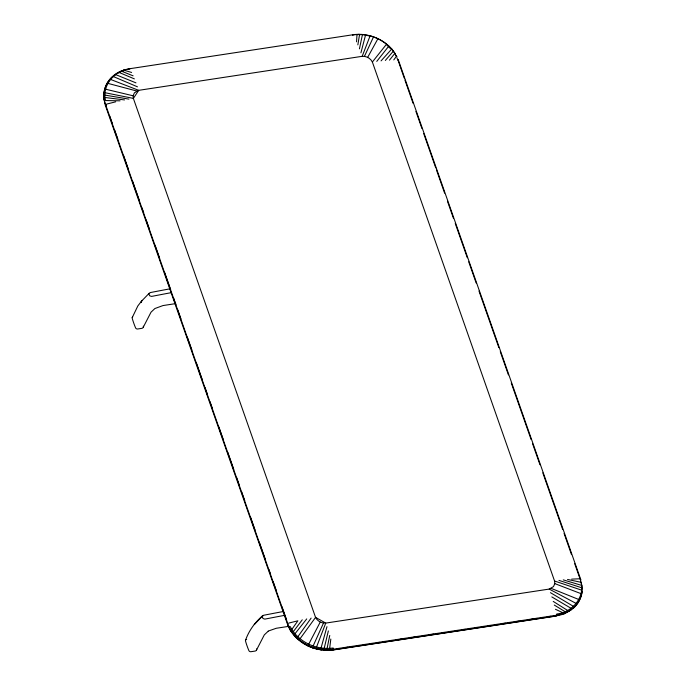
<?xml version="1.0" encoding="UTF-8"?>
<svg xmlns="http://www.w3.org/2000/svg" width="686" height="686" viewBox="0 0 686 686"><rect width="100%" height="100%" fill="white"/><g stroke="black" fill="none" stroke-linecap="round" stroke-linejoin="round"><path stroke-width="1.03" d="M393.781 59.896L396.422 56.295C388.533 40.826 369.925 32.293 352.964 34.746L129.508 68.754L123.72 70.118L118.489 72.322A37.061 30.287 20.3 0 0 104.624 89.677L103.74 96.623L105.378 105.438L287.563 624.423L290.418 630.46L292.339 632.603L290.813 630.211M120.067 100.825L105.567 100.559C101.657 85.167 114.862 70.332 129.946 68.874L129.508 68.754M289.243 627.167L290.418 630.46A37.061 30.287 20.3 0 0 308.023 645.989C315.731 649.659 324.418 650.937 332.882 650.036L556.337 616.028L556.706 613.996C571.79 612.538 584.987 597.703 581.076 582.311L567.536 579.438M356.557 41.82L356.986 34.497L362.457 34.549L370.106 35.843A37.061 30.201 20.5 0 1 391.98 49.315M327.162 649.651L333.276 649.205L556.732 615.196L562.529 613.833L567.759 611.638A37.061 30.287 20.3 0 0 581.617 594.273L581.934 591.229A37.061 30.287 20.3 0 1 573.556 608.105L564.552 613.678L556.483 615.865L333.027 649.874L330.275 650.191L316.143 648.193L321.108 649.916M290.229 626.575C297.467 640.844 313.896 649.205 329.657 648.373L330.824 639.06M104.624 89.677C103.809 94.942 103.303 100.885 106.064 105.653M581.617 594.273L582.26 588.279L581.282 582.989M357.843 44.882L359.584 34.429M327.068 648.442L329.752 635.425M359.43 48.852L362.457 34.549M324.186 648.321L328.362 630.923M360.922 52.813L365.578 34.909M321.065 647.961L326.973 626.67M170.102 288.797A1332.255 635.802 -19.3 0 0 150.234 292.588L149.051 293.728A4.828 4.056 13.2 0 0 149.797 295.846L151.58 296.412A1332.255 635.802 -19.3 0 1 171.449 292.622M352.715 35.423L352.964 34.746M283.387 611.5A1332.255 636.025 -19.3 0 0 263.527 615.291L262.335 616.431A4.828 4.056 13.2 0 0 263.081 618.558L264.865 619.115A1332.255 636.025 -19.3 0 1 284.733 615.325M287.563 624.423L287.811 623.754L105.37 103.998M398.154 59.442L580.622 579.19L580.373 579.859L574.705 563.703M316.546 647.027L325.747 623.085L549.203 589.077L553.508 586.59L554.785 583.597L554.562 581.008L372.369 62.023C370.551 58.259 366.315 55.995 362.182 56.321L138.718 90.329L134.413 92.807L133.144 95.8L133.367 98.398L315.56 617.383C317.369 621.147 321.614 623.411 325.747 623.085L315.56 617.383L300.074 638.717M362.182 56.321L370.106 35.843L367.37 35.569M313.125 645.98L323.492 623.06M364.438 56.346L373.518 36.881M132.226 317.575L137.86 305.913L141.496 301.197M143.305 327.162L151.014 312.199L154.882 308.537L163.002 305.562L175.667 303.615M245.511 640.287C248.958 630.503 255.055 622.185 262.944 615.514L254.266 624.44L262.524 615.917M256.59 649.874L264.299 634.902L268.166 631.24M308.726 644.171L320.225 622.099M367.705 57.307L377.926 38.699M142.139 300.365L140.947 302.492L141.736 300.957L149.239 293.205M291.833 629.448L297.887 620.787L288.763 623.094M297.835 636.754L311.127 618.103M293.316 631.652L302.26 619.81M376.76 61.397L388.808 46.116M294.989 633.753L306.719 618.909M389.468 60.145L394.819 53.414M372.369 62.023L386.57 44.153M385.343 60.454L393.327 51.218M332.882 650.036L333.242 648.004L329.657 648.373M381.064 60.883L391.655 49.118M569.063 610.849L567.219 612.461L565.247 612.821M113.456 76.172L112.195 77.192A37.061 30.287 20.3 0 0 103.809 94.068M114.725 75.151L118.489 72.322M121.002 71.13L118.524 72.836L120.307 72.03M123.72 70.118L121.199 71.618L123.977 70.632M124.741 70.221L126.25 69.397M567.759 611.638L571.018 610.146M268.243 631.06L276.286 628.265L288.96 626.318M560.05 614.707L562.94 613.781L561.765 614.665L559.99 614.553M115.702 101.811L106.57 104.109L105.378 105.438L106.116 105.807M557.315 615.342L559.141 614.922M357.277 34.703L359.078 34.3M329.323 650.036L327.479 650.319L324.049 649.531M345.967 647.507L348.076 647.19M377.669 642.679L379.778 642.362M399.861 639.309L401.97 638.983M413.598 637.217L415.707 636.891M431.563 634.481L433.672 634.156M463.264 629.654L465.374 629.336M503.421 623.548L505.531 623.222M517.158 621.456L519.268 621.13M530.895 619.364L533.005 619.038M535.123 618.721L537.232 618.395M548.86 616.628L550.969 616.311M360.227 34.703L362.191 34.42M353.401 34.866L356.986 34.497M562.529 613.833L564.552 613.678M328.294 649.985L324.324 650.242L320.997 649.188M571.661 579.121L580.073 578.761M105.095 97.506L124.526 99.924M316.152 648.93L321.777 649.719L312.516 647.833M104.967 95.105L128.934 99.118M105.061 92.73L133.367 98.398L138.718 90.329L110.463 79.404M105.627 89.214L133.144 95.8M107.839 83.358L136.711 90.998M313.965 648.013L316.709 648.81M124.097 70.264L131.609 72.459M563.257 579.867L581.557 585.355M558.953 580.382L581.677 587.765M554.562 581.008L581.582 590.14M308.023 645.989L313.048 647.755A36.032 29.447 20.3 0 1 300.82 641.333M554.785 583.597L581.025 593.656M121.594 71.207L133.101 75.829M551.218 588.399L578.812 599.513M115.582 74.577L135.965 82.86M119.03 72.424L134.379 78.89M113.207 76.498L137.466 86.822M555.454 609.271L562.546 612.598M549.203 589.077L576.189 603.466M551.818 596.914L571.061 608.293M550.438 592.661L573.436 606.364M554.279 605.052L565.05 611.663M553.216 601.416L567.622 610.437M389.211 47.205L392.04 49.281L395.385 53.86M397.889 59.776L404.208 78.041M395.325 54.837L396.997 56.784M288.832 627.501L290.315 629.534M287.863 625.229L289.269 627.21L288.686 625.752M296.541 638.091L290.855 630.091M396.911 57.796L397.889 60.068M287.811 623.754L288.094 624.517M404.92 80.056L413.066 103.286M415.905 111.364L421.933 128.522M423.699 133.573L435.756 167.907M436.459 169.922L444.614 193.143M447.452 201.221L453.48 218.388M455.247 223.439L467.303 257.765M468.718 261.803L476.161 283.009M479 291.087L498.851 347.63M500.266 351.669L508.42 374.89M511.25 382.968L531.101 439.512M532.525 443.55L539.968 464.756M542.798 472.834L562.649 529.378M564.063 533.416L571.507 554.614M109.666 115.908L112.144 122.974M114.631 130.04L117.821 139.129M123.489 155.293L128.102 168.422M132.355 180.538L139.087 199.72M141.925 207.807L143.7 212.849M146.178 219.923L149.368 229.013M155.045 245.168L159.649 258.296M164.614 272.436L170.643 289.603M173.472 297.681L175.959 304.747M177.725 309.798L180.924 318.887M187.304 337.066L191.909 350.194M196.162 362.311L202.19 379.478M205.028 387.556L207.506 394.63M209.993 401.696L212.471 408.762M218.851 426.941L223.465 440.069M227.718 452.185L233.746 469.353M236.576 477.43L239.062 484.505M241.541 491.57L244.73 500.66M250.407 516.815L255.012 529.944M259.265 542.069L265.293 559.236M268.835 569.329L270.61 574.379M273.097 581.454L276.286 590.535M281.955 606.698L286.568 619.827M103.92 99.187L104.512 100.885M580.622 579.19L580.879 579.953M580.648 580.673L581.068 582.217M581.462 584.035L581.831 586.11M299.19 640.047A36.032 29.447 20.3 0 1 292.905 633.401M143.305 326.176A2.375 1.938 20.3 0 1 141.745 328.371L137.68 328.988A1.732 1.415 20.3 0 1 135.588 327.891A98.595 80.571 20.3 0 1 132.218 318.295A1.732 1.415 20.3 0 1 132.647 317.001M316.126 648.253A37.061 30.364 20.1 0 1 294.148 634.704M386.904 45.147A37.061 30.287 20.3 0 1 390.651 48.68M256.598 648.879A2.375 1.938 20.3 0 1 255.029 651.083L250.965 651.7A1.732 1.415 20.3 0 1 248.872 650.594A98.595 80.571 20.3 0 1 245.502 641.007A1.732 1.415 20.3 0 1 246.651 639.412"/></g></svg>
